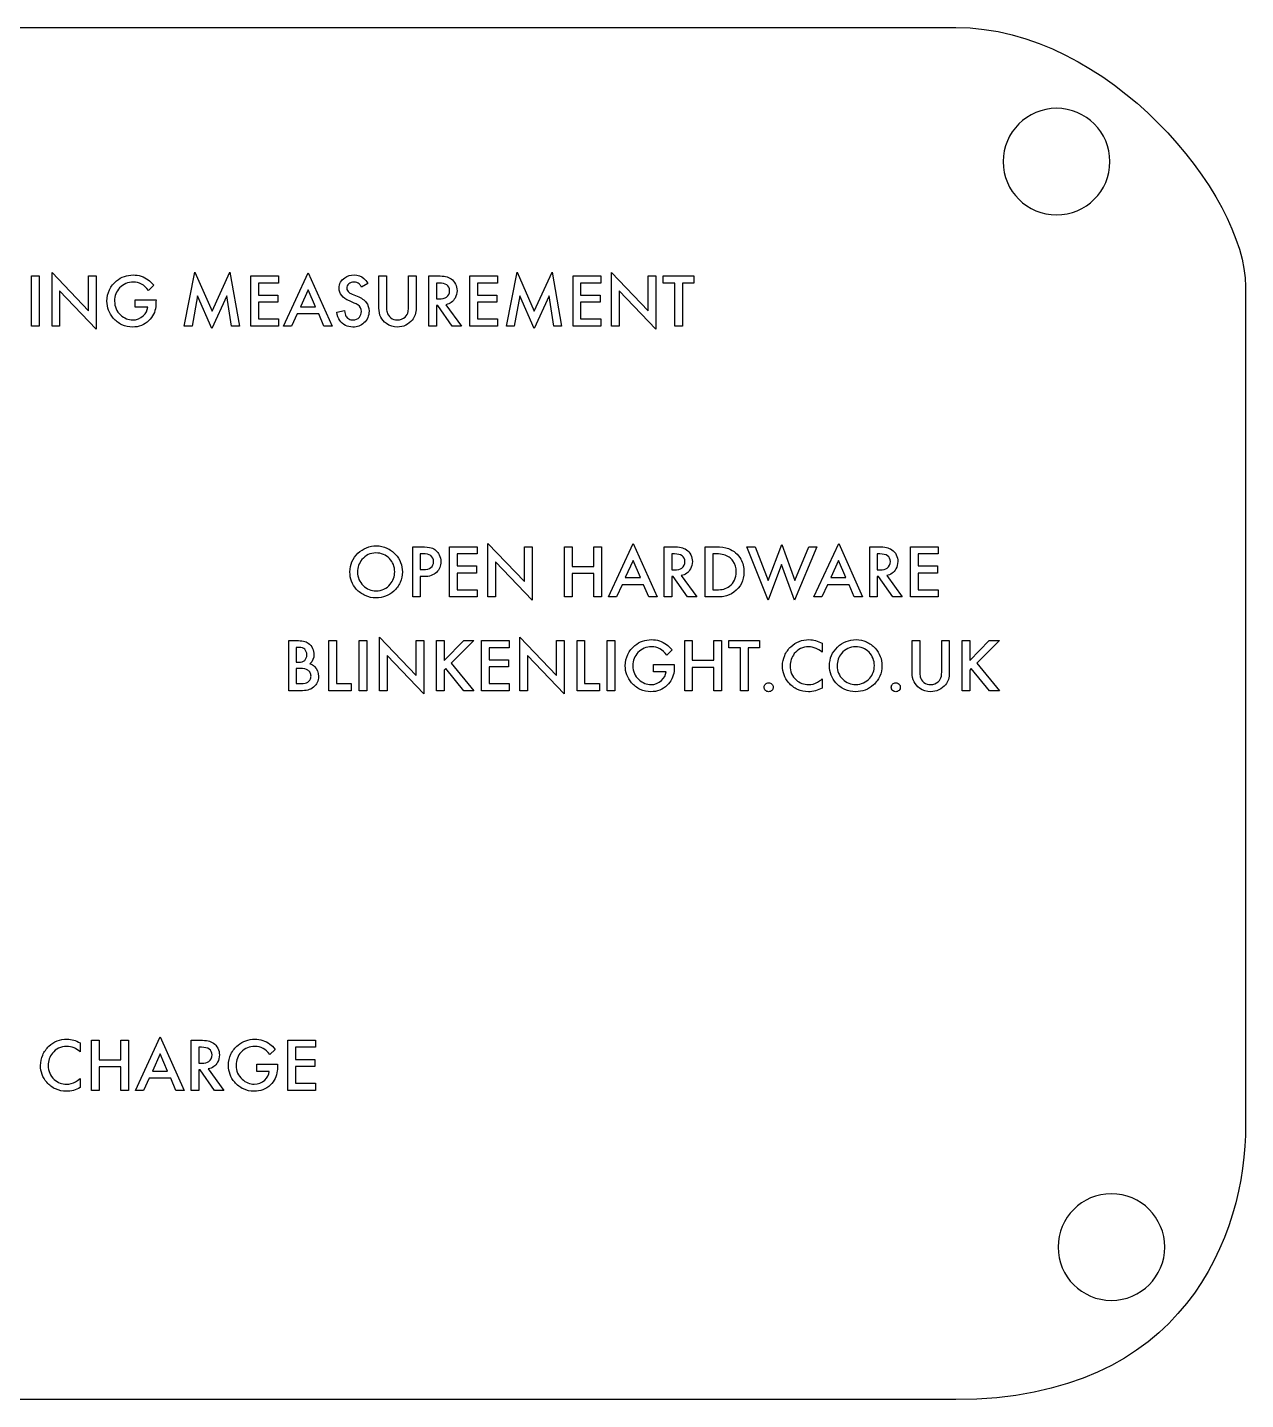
# Model space of a CAD drawing. Extents: x 0 to 303, y 1 to 171.
# Drawn here: x 151.8 to 302.9, y 0.5 to 170.6 of the extents above; entities that cross this region are included whole.
import ezdxf

# ---------------------------------------------------------------- set-up
doc = ezdxf.new("R2010")
doc.units = 0
doc.layers.add('MODELSKETCH_VISIBLE', color=7, linetype='CONTINUOUS')
doc.layers.add('SECTION_JOG_LINES', color=7, linetype='CONTINUOUS')

msp = doc.modelspace()

# ---------------------------------------------------------------- linework, layer by layer
at = {"layer": 'MODELSKETCH_VISIBLE', "color": 7}
for points in [[(36.405, 170.57906), (266.957, 170.57906)], [(302.862, 138.45306), (302.862, 34.52006)], [(266.957, 0.50006), (36.405, 0.50006)]]:
    msp.add_lwpolyline(points, dxfattribs=at)
for points in [[(286.0432, 153.94919)], [(292.84635, 19.39806)]]:
    msp.add_lwpolyline(points, close=True, dxfattribs=at)
for points in [[(266.95659, 170.57911), (285.85423, 170.57911), (302.8621, 149.79171), (302.8621, 138.45313)], [(279.42903, 160.556559), (275.77878, 160.556559), (272.818615, 157.599438), (272.81486, 153.94919)], [(286.0432, 153.94919), (286.039445, 157.599438), (283.07928, 160.556559), (279.42903, 160.556559)], [(272.81486, 153.94919), (272.818615, 150.298942), (275.77878, 147.341821), (279.42903, 147.341821)], [(279.42903, 147.341821), (283.07928, 147.341821), (286.039445, 150.298942), (286.0432, 153.94919)], [(302.8621, 34.51616), (302.8621, 20.90986), (295.30305, 0.50036), (266.95659, 0.50036)], [(286.23218, 26.005933), (282.581733, 26.005933), (279.621487, 23.048505), (279.61801, 19.39806)], [(292.84635, 19.39806), (292.842873, 23.048505), (289.882627, 26.005933), (286.23218, 26.005933)], [(279.61801, 19.39806), (279.621487, 15.747615), (282.581733, 12.790187), (286.23218, 12.790187)], [(286.23218, 12.790187), (289.882627, 12.790187), (292.842873, 15.747615), (292.84635, 19.39806)]]:
    msp.add_open_spline(points, degree=3, dxfattribs=at)
at = {"layer": 'SECTION_JOG_LINES', "color": 7}
for points in [[(153.305422, 139.77811), (153.305422, 133.55741), (152.36662, 133.55741), (152.36662, 139.77811)], [(154.900213, 133.55741), (154.900213, 140.20194), (159.434716, 135.4578), (159.434716, 139.77811), (160.373518, 139.77811), (160.373518, 133.1746), (155.839014, 137.91418), (155.839014, 133.55741)], [(171.28745, 133.55741), (172.595392, 140.24752), (174.732762, 135.41223), (176.943047, 140.24752), (178.118828, 133.55741), (177.15724, 133.55741), (176.560235, 137.31262), (174.71909, 133.26575), (172.923517, 137.31718), (172.258153, 133.55741)], [(182.976638, 138.894), (180.479243, 138.894), (180.479243, 137.40377), (182.899164, 137.40377), (182.899164, 136.51965), (180.479243, 136.51965), (180.479243, 134.44153), (182.976638, 134.44153), (182.976638, 133.55741), (179.540441, 133.55741), (179.540441, 139.77811), (182.976638, 139.77811)], [(187.957493, 135.07043), (185.296035, 135.07043), (184.603327, 133.55741), (183.591609, 133.55741), (186.672337, 140.1746), (189.639133, 133.55741), (188.613743, 133.55741)], [(210.127669, 138.894), (207.630274, 138.894), (207.630274, 137.40377), (210.050195, 137.40377), (210.050195, 136.51965), (207.630274, 136.51965), (207.630274, 134.44153), (210.127669, 134.44153), (210.127669, 133.55741), (206.691472, 133.55741), (206.691472, 139.77811), (210.127669, 139.77811)], [(211.239385, 133.55741), (212.547327, 140.24752), (214.684696, 135.41223), (216.894982, 140.24752), (218.070763, 133.55741), (217.109175, 133.55741), (216.51217, 137.31262), (214.671024, 133.26575), (212.875452, 137.31718), (212.210088, 133.55741)], [(222.928572, 138.894), (220.431177, 138.894), (220.431177, 137.40377), (222.851098, 137.40377), (222.851098, 136.51965), (220.431177, 136.51965), (220.431177, 134.44153), (222.928572, 134.44153), (222.928572, 133.55741), (219.492376, 133.55741), (219.492376, 139.77811), (222.928572, 139.77811)], [(224.259038, 133.55741), (224.259038, 140.20194), (228.793542, 135.4578), (228.793542, 139.77811), (229.732344, 139.77811), (229.732344, 133.1746), (225.19784, 137.91418), (225.19784, 133.55741)], [(233.040679, 138.894), (233.040679, 133.55741), (232.101878, 133.55741), (232.101878, 138.894), (230.670888, 138.894), (230.670888, 139.77811), (234.467111, 139.77811), (234.467111, 138.894)], [(187.579238, 135.95455), (186.654108, 138.06913), (185.687962, 135.95455)], [(194.036658, 138.85298)], [(203.729497, 136.20979)], [(195.145943, 106.32016)], [(207.605054, 105.31756), (205.107659, 105.31756), (205.107659, 103.82726), (207.52758, 103.82726), (207.52758, 102.94316), (205.107659, 102.94316), (205.107659, 100.86506), (207.605054, 100.86506), (207.605054, 99.98096), (204.168857, 99.98096), (204.168857, 106.20166), (207.605054, 106.20166)], [(208.935521, 99.98096), (208.935521, 106.62546), (213.470025, 101.88136), (213.470025, 106.20166), (214.408827, 106.20166), (214.408827, 99.59816), (209.874323, 104.33766), (209.874323, 99.98096)], [(219.375754, 103.76806), (222.059998, 103.76806), (222.059998, 106.20166), (222.998799, 106.20166), (222.998799, 99.98096), (222.059998, 99.98096), (222.059998, 102.88396), (219.375754, 102.88396), (219.375754, 99.98096), (218.436952, 99.98096), (218.436952, 106.20166), (219.375754, 106.20166)], [(228.239422, 101.49396), (225.577964, 101.49396), (224.885256, 99.98096), (223.873538, 99.98096), (226.954266, 106.59816), (229.921062, 99.98096), (228.895672, 99.98096)], [(242.047227, 106.20166), (243.669622, 102.04536), (245.364934, 106.50246), (246.982772, 102.04086), (248.705428, 106.20166), (249.721704, 106.20166), (246.941757, 99.57986), (245.342148, 103.99136), (243.67418, 99.57986), (241.030951, 106.20166)], [(253.70452, 101.49396), (251.04306, 101.49396), (250.350352, 99.98096), (249.338633, 99.98096), (252.41936, 106.59816), (255.38616, 99.98096), (254.36077, 99.98096)], [(264.7691, 105.31756), (262.2717, 105.31756), (262.2717, 103.82726), (264.69163, 103.82726), (264.69163, 102.94316), (262.2717, 102.94316), (262.2717, 100.86506), (264.7691, 100.86506), (264.7691, 99.98096), (261.3329, 99.98096), (261.3329, 106.20166), (264.7691, 106.20166)], [(195.045683, 105.43606)], [(227.861167, 102.37806), (226.936037, 104.49266), (225.969891, 102.37806)], [(253.32626, 102.37806), (252.40113, 104.49266), (251.434987, 102.37806)], [(232.905827, 102.63336)], [(258.37092, 102.63336)], [(190.153825, 94.57556), (190.153825, 89.23906), (191.985856, 89.23906), (191.985856, 88.35486), (189.215023, 88.35486), (189.215023, 94.57556)], [(193.913329, 94.57556), (193.913329, 88.35486), (192.974528, 88.35486), (192.974528, 94.57556)], [(195.508121, 88.35486), (195.508121, 94.99946), (200.042625, 90.25526), (200.042625, 94.57556), (200.981426, 94.57556), (200.981426, 87.97206), (196.446923, 92.71166), (196.446923, 88.35486)], [(203.515019, 92.09186), (205.93494, 94.57556), (207.188195, 94.57556), (204.380904, 91.75916), (207.206424, 88.35486), (205.948612, 88.35486), (203.710982, 91.12116), (203.515019, 90.92976), (203.515019, 88.35486), (202.576217, 88.35486), (202.576217, 94.57556), (203.515019, 94.57556)], [(211.581162, 93.69146), (209.083767, 93.69146), (209.083767, 92.20126), (211.503688, 92.20126), (211.503688, 91.31716), (209.083767, 91.31716), (209.083767, 89.23906), (211.581162, 89.23906), (211.581162, 88.35486), (208.144965, 88.35486), (208.144965, 94.57556), (211.581162, 94.57556)], [(212.91163, 88.35486), (212.91163, 94.99946), (217.446134, 90.25526), (217.446134, 94.57556), (218.384935, 94.57556), (218.384935, 87.97206), (213.850432, 92.71166), (213.850432, 88.35486)], [(220.91853, 94.57556), (220.91853, 89.23906), (222.75056, 89.23906), (222.75056, 88.35486), (219.979728, 88.35486), (219.979728, 94.57556)], [(224.678032, 94.57556), (224.678032, 88.35486), (223.73923, 88.35486), (223.73923, 94.57556)], [(234.266053, 92.14196), (236.950296, 92.14196), (236.950296, 94.57556), (237.889098, 94.57556), (237.889098, 88.35486), (236.950296, 88.35486), (236.950296, 91.25786), (234.266053, 91.25786), (234.266053, 88.35486), (233.327251, 88.35486), (233.327251, 94.57556), (234.266053, 94.57556)], [(241.192872, 93.69146), (241.192872, 88.35486), (240.254071, 88.35486), (240.254071, 93.69146), (238.823082, 93.69146), (238.823082, 94.57556), (242.619304, 94.57556), (242.619304, 93.69146)], [(250.361618, 94.23836)], [(254.50393, 93.80996)], [(254.60419, 94.69406)], [(268.66721, 92.09186), (271.08713, 94.57556), (272.34039, 94.57556), (269.5331, 91.75916), (272.35861, 88.35486), (271.1008, 88.35486), (268.86317, 91.12116), (268.66721, 90.92976), (268.66721, 88.35486), (267.72841, 88.35486), (267.72841, 94.57556), (268.66721, 94.57556)], [(243.740134, 89.35746)], [(259.50758, 89.35746)], [(158.38174, 44.70926)], [(160.742155, 42.61296), (163.426399, 42.61296), (163.426399, 45.04656), (164.365201, 45.04656), (164.365201, 38.82586), (163.426399, 38.82586), (163.426399, 41.72886), (160.742155, 41.72886), (160.742155, 38.82586), (159.803354, 38.82586), (159.803354, 45.04656), (160.742155, 45.04656)], [(169.605824, 40.33886), (166.944367, 40.33886), (166.251658, 38.82586), (165.23994, 38.82586), (168.320668, 45.44306), (171.287464, 38.82586), (170.262074, 38.82586)], [(187.574439, 44.16246), (185.077044, 44.16246), (185.077044, 42.67216), (187.496965, 42.67216), (187.496965, 41.78806), (185.077044, 41.78806), (185.077044, 39.70996), (187.574439, 39.70996), (187.574439, 38.82586), (184.138243, 38.82586), (184.138243, 45.04656), (187.574439, 45.04656)], [(169.227569, 41.22296), (168.302439, 43.33756), (167.336294, 41.22296)], [(174.272229, 41.47816)]]:
    msp.add_lwpolyline(points, close=True, dxfattribs=at)
for points in [[(195.426379, 135.77681), (195.426379, 139.77811), (196.365176, 139.77811)], [(196.365176, 139.77811), (196.365176, 136.03202)], [(199.09044, 136.03202), (199.09044, 139.77811), (200.029242, 139.77811), (200.029242, 135.77681)], [(203.729497, 136.20976), (205.65723, 133.55741), (204.508793, 133.55741), (202.73145, 136.10494), (202.56283, 136.10494), (202.56283, 133.55741), (201.624029, 133.55741), (201.624029, 139.77811), (202.722335, 139.77811)], [(167.514531, 138.63423), (166.844609, 137.99166)], [(194.036658, 138.85298), (193.275591, 138.40181)], [(202.895512, 138.894), (202.56283, 138.894), (202.56283, 136.92525)], [(165.217655, 136.79765), (167.787967, 136.79765)], [(166.771692, 135.91353), (165.217656, 135.91353), (165.217655, 136.79765)], [(192.364133, 136.41939), (191.76257, 136.6746)], [(192.118039, 137.50858), (192.73783, 137.25793)], [(202.56283, 136.92525), (202.863611, 136.92525)], [(190.208534, 135.27551), (191.156451, 135.48515)], [(200.550628, 102.50566), (200.550628, 99.98096), (199.611827, 99.98096), (199.611827, 106.20166), (200.673675, 106.20166)], [(232.905827, 102.63326), (234.833561, 99.98096), (233.685124, 99.98096), (231.907781, 102.52846), (231.739161, 102.52846), (231.739161, 99.98096), (230.800359, 99.98096), (230.800359, 106.20166), (231.898666, 106.20166)], [(235.867803, 99.98096), (235.867803, 106.20166), (237.175745, 106.20166)], [(258.37092, 102.63326), (260.29865, 99.98096), (259.15022, 99.98096), (257.37287, 102.52846), (257.20425, 102.52846), (257.20425, 99.98096), (256.26545, 99.98096), (256.26545, 106.20166), (257.36376, 106.20166)], [(200.860524, 105.33576), (200.550628, 105.33576), (200.550628, 103.37616)], [(232.071843, 105.31756), (231.739161, 105.31756), (231.739161, 103.34876)], [(237.230433, 105.31756), (236.806605, 105.31756), (236.806605, 100.86506)], [(257.53693, 105.31756), (257.20425, 105.31756), (257.20425, 103.34876)], [(200.550628, 103.37616), (200.90154, 103.37616)], [(200.988128, 102.50566), (200.550628, 102.50566)], [(231.739161, 103.34876), (232.039942, 103.34876)], [(257.20425, 103.34876), (257.50503, 103.34876)], [(236.806605, 100.86506), (237.230433, 100.86506)], [(237.157516, 99.98126), (235.867803, 99.98096)], [(184.238723, 88.35486), (184.238723, 94.57556), (185.172968, 94.57556)], [(185.50565, 93.71426), (185.177525, 93.71426), (185.177525, 91.90506)], [(250.361618, 94.23836), (250.361618, 93.12636)], [(261.53069, 90.57426), (261.53069, 94.57556), (262.46956, 94.57556)], [(262.46956, 94.57556), (262.46956, 90.82946)], [(265.19475, 90.82946), (265.19475, 94.57556), (266.13356, 94.57556), (266.13356, 90.57426)], [(185.177525, 91.90506), (185.469191, 91.90506)], [(231.768916, 93.43176), (231.098994, 92.78916)], [(185.651483, 91.11666), (185.177525, 91.11666), (185.177525, 89.23906)], [(229.47204, 91.59516), (232.042352, 91.59516)], [(231.026077, 90.71106), (229.47204, 90.71106), (229.47204, 91.59516)], [(185.177525, 89.23906), (185.760858, 89.23906)], [(250.361618, 89.82686), (250.361618, 88.69666)], [(185.660598, 88.35436), (184.238723, 88.35486)], [(158.38174, 44.70926), (158.38174, 43.59736)], [(174.272229, 41.47816), (176.199963, 38.82586), (175.051526, 38.82586), (173.274183, 41.37336), (173.105563, 41.37336), (173.105563, 38.82586), (172.166761, 38.82586), (172.166761, 45.04656), (173.265068, 45.04656)], [(173.438245, 44.16246), (173.105563, 44.16246), (173.105563, 42.19366)], [(182.579909, 43.90266), (181.909988, 43.26006)], [(173.105563, 42.19366), (173.406344, 42.19366)], [(180.283034, 42.06606), (182.853346, 42.06606)], [(181.837071, 41.18196), (180.283035, 41.18196), (180.283034, 42.06606)], [(158.38174, 40.29786), (158.38174, 39.16766)]]:
    msp.add_lwpolyline(points, dxfattribs=at)
for points in [[(162.897996, 139.17199), (163.49652, 139.655063), (164.184671, 139.8966), (164.962448, 139.8966)], [(164.962448, 139.8966), (165.658195, 139.8966), (166.279505, 139.69608), (166.82638, 139.29504)], [(190.486529, 138.25142), (190.486529, 138.807413), (190.723508, 139.241877), (191.197466, 139.55481)], [(191.197466, 139.55481), (191.54382, 139.78267), (191.929671, 139.8966), (192.355018, 139.8966)], [(192.355018, 139.8966), (192.825938, 139.8966), (193.22698, 139.753807), (193.558143, 139.46822)], [(193.558143, 139.46822), (193.722205, 139.325427), (193.88171, 139.120347), (194.036658, 138.85298)], [(202.722335, 139.77811), (203.123377, 139.77811), (203.448464, 139.750777), (203.697596, 139.69611)], [(203.697596, 139.69611), (203.946727, 139.641443), (204.168515, 139.54878), (204.36296, 139.41812)], [(161.708543, 136.65181), (161.708543, 137.150077), (161.811842, 137.61796), (162.018439, 138.05546)], [(162.018439, 138.05546), (162.225036, 138.49296), (162.518221, 138.865137), (162.897996, 139.17199)], [(163.280808, 138.29244), (162.861537, 137.85798), (162.651902, 137.312623), (162.651902, 136.65637)], [(164.97612, 139.01249), (164.307717, 139.01249), (163.742613, 138.772473), (163.280808, 138.29244)], [(166.844609, 137.99166), (166.328116, 138.672213), (165.705287, 139.01249), (164.97612, 139.01249)], [(166.82638, 139.29504), (167.029939, 139.146167), (167.259322, 138.925897), (167.514531, 138.63423)], [(191.76257, 136.6746), (190.911876, 137.033107), (190.486529, 137.558713), (190.486529, 138.25142)], [(191.685096, 138.78007), (191.521034, 138.631197), (191.439003, 138.450423), (191.439003, 138.23775)], [(191.439003, 138.23775), (191.439003, 138.03115), (191.537744, 137.859493), (191.735227, 137.72278)], [(192.350461, 139.01249), (192.077024, 139.01249), (191.855235, 138.935017), (191.685096, 138.78007)], [(192.979367, 138.79374), (192.821381, 138.939573), (192.611746, 139.01249), (192.350461, 139.01249)], [(193.275591, 138.40181), (193.163178, 138.587143), (193.064436, 138.717787), (192.979367, 138.79374)], [(203.8252, 138.67981), (203.618603, 138.822603), (203.308707, 138.894), (202.895512, 138.894)], [(203.797856, 137.14856), (204.059141, 137.330853), (204.189783, 137.595177), (204.189783, 137.94153)], [(204.189783, 137.94153), (204.189783, 138.263577), (204.068255, 138.50967), (203.8252, 138.67981)], [(204.36296, 139.41812), (204.593863, 139.263173), (204.777673, 139.04898), (204.914392, 138.77554)], [(205.105798, 137.95067), (205.105798, 137.625583), (205.026805, 137.321763), (204.868819, 137.03921)], [(204.914392, 138.77554), (205.041996, 138.517293), (205.105798, 138.242337), (205.105798, 137.95067)], [(162.478725, 134.56002), (161.96527, 135.16158), (161.708543, 135.858843), (161.708543, 136.65181)], [(162.651902, 136.65637), (162.651902, 135.960623), (162.899515, 135.390963), (163.39474, 134.94739)], [(167.787967, 136.79765), (167.787967, 136.448257), (167.777334, 136.1733), (167.756067, 135.97278)], [(191.735227, 137.72278), (191.859792, 137.634673), (191.987396, 137.563273), (192.118039, 137.50858)], [(192.819862, 136.17786), (192.680105, 136.269), (192.528195, 136.34951), (192.364133, 136.41939)], [(192.73783, 137.25793), (193.257361, 137.045257), (193.628021, 136.793087), (193.849809, 136.50142)], [(193.252804, 135.3621), (193.252804, 135.711493), (193.10849, 135.983413), (192.819862, 136.17786)], [(193.849809, 136.50142), (194.080712, 136.1976), (194.196163, 135.840613), (194.196163, 135.43046)], [(202.863611, 136.92525), (203.276806, 136.92525), (203.588221, 136.999687), (203.797856, 137.14856)], [(204.868819, 137.03921), (204.622726, 136.595637), (204.242952, 136.319163), (203.729497, 136.20979)], [(163.558803, 133.73059), (163.14257, 133.92807), (162.782544, 134.204547), (162.478725, 134.56002)], [(163.39474, 134.94739), (163.859584, 134.531157), (164.362405, 134.32304), (164.903203, 134.32304)], [(164.903203, 134.32304), (165.398429, 134.32304), (165.831372, 134.493177), (166.202031, 134.83345)], [(166.202031, 134.83345), (166.53927, 135.14031), (166.729157, 135.500337), (166.771692, 135.91353)], [(167.756067, 135.97278), (167.680112, 135.283107), (167.39756, 134.70585), (166.908411, 134.24101)], [(190.56856, 134.26835), (190.389307, 134.526597), (190.269298, 134.862317), (190.208534, 135.27551)], [(191.156451, 135.48515), (191.195944, 135.169177), (191.255189, 134.94131), (191.334185, 134.80155)], [(191.334185, 134.80155), (191.416216, 134.655717), (191.537744, 134.538747), (191.698768, 134.45064)], [(191.698768, 134.45064), (191.862831, 134.365573), (192.040565, 134.32304), (192.231971, 134.32304)], [(192.231971, 134.32304), (192.547943, 134.32304), (192.803151, 134.435453), (192.997596, 134.66028)], [(192.997596, 134.66028), (193.167735, 134.85472), (193.252804, 135.08866), (193.252804, 135.3621)], [(194.196163, 135.43046), (194.196163, 134.8289), (193.985009, 134.333673), (193.5627, 133.94478)], [(196.351509, 133.88098), (195.734756, 134.32152), (195.426379, 134.953463), (195.426379, 135.77681)], [(196.365176, 136.03202), (196.365176, 135.691747), (196.387963, 135.439577), (196.433536, 135.27551)], [(196.433536, 135.27551), (196.506453, 134.995997), (196.655324, 134.77117), (196.88015, 134.60103)], [(196.88015, 134.60103), (197.126244, 134.415703), (197.408796, 134.32304), (197.727806, 134.32304)], [(197.727806, 134.32304), (198.095427, 134.32304), (198.408361, 134.44153), (198.666608, 134.67851)], [(198.666608, 134.67851), (198.870167, 134.863837), (198.997771, 135.100813), (199.04942, 135.38944)], [(199.04942, 135.38944), (199.076767, 135.535273), (199.09044, 135.749467), (199.09044, 136.03202)], [(200.029242, 135.77681), (200.029242, 135.196517), (199.871256, 134.70737), (199.555284, 134.30937)], [(164.871302, 133.43892), (164.415573, 133.43892), (163.978074, 133.536143), (163.558803, 133.73059)], [(166.908411, 134.24101), (166.346345, 133.706283), (165.667309, 133.43892), (164.871302, 133.43892)], [(192.195513, 133.43892), (191.49369, 133.43892), (190.951373, 133.715397), (190.56856, 134.26835)], [(193.5627, 133.94478), (193.198117, 133.60754), (192.742388, 133.43892), (192.195513, 133.43892)], [(197.72781, 133.43892), (197.22347, 133.43892), (196.764703, 133.586273), (196.351509, 133.88098)], [(198.744086, 133.67135), (198.422037, 133.516397), (198.083279, 133.43892), (197.72781, 133.43892)], [(199.555284, 134.30937), (199.339572, 134.03593), (199.069173, 133.823257), (198.744086, 133.67135)], [(192.821725, 105.39956), (193.459746, 106.013293), (194.234485, 106.32016), (195.145943, 106.32016)], [(195.145943, 106.32016), (195.577366, 106.32016), (195.996637, 106.227493), (196.403755, 106.04216)], [(196.403755, 106.04216), (196.810873, 105.859827), (197.167861, 105.60006), (197.474718, 105.26286)], [(200.673675, 106.20166), (201.247894, 106.20166), (201.65805, 106.160627), (201.904144, 106.07856)], [(201.904144, 106.07856), (202.353797, 105.929693), (202.68496, 105.642593), (202.897633, 105.21726)], [(231.898666, 106.20166), (232.299707, 106.20166), (232.624794, 106.174327), (232.873926, 106.11966)], [(232.873926, 106.11966), (233.123058, 106.064993), (233.344846, 105.97236), (233.53929, 105.84176)], [(233.53929, 105.84176), (233.770193, 105.68676), (233.954004, 105.47256), (234.090723, 105.19916)], [(237.175745, 106.20166), (237.84111, 106.20166), (238.365198, 106.13026), (238.74801, 105.98746)], [(238.74801, 105.98746), (239.428565, 105.73526), (239.943539, 105.294727), (240.292932, 104.66586)], [(257.36376, 106.20166), (257.7648, 106.20166), (258.089887, 106.174327), (258.33902, 106.11966)], [(258.33902, 106.11966), (258.588153, 106.064993), (258.80994, 105.97236), (259.00438, 105.84176)], [(259.00438, 105.84176), (259.235287, 105.68676), (259.419097, 105.47256), (259.55581, 105.19916)], [(191.828236, 103.08896), (191.828236, 103.99436), (192.159399, 104.76456), (192.821725, 105.39956)], [(193.31847, 104.61566), (192.956925, 104.175127), (192.776152, 103.65866), (192.776152, 103.06626)], [(195.045683, 105.43606), (194.34386, 105.43606), (193.768123, 105.162593), (193.31847, 104.61566)], [(196.722765, 104.76156), (196.288304, 105.211227), (195.729276, 105.43606), (195.045683, 105.43606)], [(197.383572, 103.10726), (197.383572, 103.748327), (197.163303, 104.29976), (196.722765, 104.76156)], [(197.474718, 105.26286), (198.045899, 104.639993), (198.331489, 103.91386), (198.331489, 103.08446)], [(201.844899, 105.11246), (201.638302, 105.261327), (201.310177, 105.33576), (200.860524, 105.33576)], [(202.19581, 104.36956), (202.19581, 104.697693), (202.07884, 104.945327), (201.844899, 105.11246)], [(201.8768, 103.62676), (202.089473, 103.806027), (202.19581, 104.053627), (202.19581, 104.36956)], [(203.102711, 104.35596), (203.102711, 103.821227), (202.921938, 103.380693), (202.560393, 103.03436)], [(202.897633, 105.21726), (203.034352, 104.94686), (203.102711, 104.65976), (203.102711, 104.35596)], [(233.00153, 105.10336), (232.794933, 105.24616), (232.485037, 105.31756), (232.071843, 105.31756)], [(232.974186, 103.57206), (233.235471, 103.754393), (233.366113, 104.018727), (233.366113, 104.36506)], [(233.366113, 104.36506), (233.366113, 104.687127), (233.244585, 104.933227), (233.00153, 105.10336)], [(234.282129, 104.37426), (234.282129, 104.049193), (234.203136, 103.74536), (234.04515, 103.46276)], [(234.090723, 105.19916), (234.218327, 104.940893), (234.282129, 104.665927), (234.282129, 104.37426)], [(238.192021, 105.21266), (237.936813, 105.282593), (237.616284, 105.31756), (237.230433, 105.31756)], [(239.313114, 104.44256), (239.036639, 104.831427), (238.662941, 105.088127), (238.192021, 105.21266)], [(239.727828, 103.08896), (239.727828, 103.599427), (239.58959, 104.050627), (239.313114, 104.44256)], [(240.292932, 104.66586), (240.54814, 104.20406), (240.675744, 103.67996), (240.675744, 103.09356)], [(258.46662, 105.10336), (258.260027, 105.24616), (257.95013, 105.31756), (257.53693, 105.31756)], [(258.43928, 103.57206), (258.700567, 103.754393), (258.83121, 104.018727), (258.83121, 104.36506)], [(258.83121, 104.36506), (258.83121, 104.687127), (258.70968, 104.933227), (258.46662, 105.10336)], [(259.74722, 104.37426), (259.74722, 104.049193), (259.668227, 103.74536), (259.51024, 103.46276)], [(259.55581, 105.19916), (259.683417, 104.940893), (259.74722, 104.665927), (259.74722, 104.37426)], [(192.61209, 100.96536), (192.089521, 101.545627), (191.828236, 102.253493), (191.828236, 103.08896)], [(192.776152, 103.06626), (192.776152, 102.403927), (193.007055, 101.85096), (193.46886, 101.40736)], [(196.83214, 101.55776), (197.199761, 101.983093), (197.383572, 102.499593), (197.383572, 103.10726)], [(198.331489, 103.08446), (198.331489, 102.631793), (198.238824, 102.197327), (198.053494, 101.78106)], [(200.90154, 103.37616), (201.351193, 103.37616), (201.676279, 103.459693), (201.8768, 103.62676)], [(202.560393, 103.03436), (202.192772, 102.681893), (201.668683, 102.50566), (200.988128, 102.50566)], [(232.039942, 103.34876), (232.453136, 103.34876), (232.764551, 103.423193), (232.974186, 103.57206)], [(234.04515, 103.46276), (233.799056, 103.019227), (233.419282, 102.74276), (232.905827, 102.63336)], [(238.880172, 101.31166), (239.150571, 101.512193), (239.358687, 101.767393), (239.50452, 102.07726)], [(240.675744, 103.09356), (240.675744, 102.015027), (240.261031, 101.176493), (239.431604, 100.57796)], [(239.50452, 102.07726), (239.653392, 102.387193), (239.727828, 102.724427), (239.727828, 103.08896)], [(257.50503, 103.34876), (257.91823, 103.34876), (258.229647, 103.423193), (258.43928, 103.57206)], [(259.51024, 103.46276), (259.264147, 103.019227), (258.884373, 102.74276), (258.37092, 102.63336)], [(193.728626, 100.15416), (193.294164, 100.34856), (192.921985, 100.61896), (192.61209, 100.96536)], [(193.46886, 101.40736), (193.927627, 100.966827), (194.465388, 100.74656), (195.082141, 100.74656)], [(197.265083, 100.70556), (196.642253, 100.143493), (195.911567, 99.86246), (195.073026, 99.86246)], [(195.082141, 100.74656), (195.413304, 100.74656), (195.732314, 100.81796), (196.039172, 100.96076)], [(196.039172, 100.96076), (196.349067, 101.10356), (196.61339, 101.30256), (196.83214, 101.55776)], [(198.053494, 101.78106), (197.868164, 101.36786), (197.60536, 101.00936), (197.265083, 100.70556)], [(237.230433, 100.86506), (237.607169, 100.86506), (237.921622, 100.898493), (238.173792, 100.96536)], [(238.173792, 100.96536), (238.429, 101.035227), (238.66446, 101.15066), (238.880172, 101.31166)], [(239.431604, 100.57796), (239.033601, 100.29236), (238.621925, 100.116127), (238.196578, 100.04926)], [(195.073026, 99.86246), (194.611221, 99.86246), (194.163087, 99.959693), (193.728626, 100.15416)], [(238.196578, 100.04926), (237.917064, 100.003927), (237.57071, 99.98126), (237.157516, 99.98126)], [(185.172968, 94.57556), (185.543627, 94.57556), (185.842889, 94.551227), (186.070754, 94.50256)], [(186.225702, 93.49556), (186.07683, 93.64136), (185.836813, 93.71426), (185.50565, 93.71426)], [(186.070754, 94.50256), (186.301657, 94.453893), (186.500658, 94.37186), (186.667759, 94.25646)], [(186.667759, 94.25646), (186.892585, 94.104593), (187.070319, 93.88586), (187.200962, 93.60026)], [(187.200962, 93.60026), (187.316413, 93.354127), (187.374139, 93.100427), (187.374139, 92.83916)], [(226.272824, 92.85296), (226.479421, 93.290427), (226.772606, 93.662593), (227.152381, 93.96946)], [(227.152381, 93.96946), (227.750905, 94.452527), (228.439056, 94.69406), (229.216833, 94.69406)], [(229.230505, 93.80996), (228.562102, 93.80996), (227.996998, 93.56996), (227.535193, 93.08996)], [(229.216833, 94.69406), (229.91258, 94.69406), (230.53389, 94.49356), (231.080765, 94.09256)], [(231.098994, 92.78916), (230.582501, 93.469693), (229.959672, 93.80996), (229.230505, 93.80996)], [(231.080765, 94.09256), (231.284324, 93.943693), (231.513707, 93.723427), (231.768916, 93.43176)], [(245.726854, 92.72986), (245.909146, 93.146127), (246.164354, 93.509193), (246.492479, 93.81906)], [(246.492479, 93.81906), (247.109232, 94.402393), (247.858147, 94.69406), (248.739223, 94.69406)], [(247.700161, 93.58666), (247.393304, 93.437793), (247.133538, 93.22816), (246.920864, 92.95776)], [(248.679978, 93.80996), (248.333624, 93.80996), (248.007018, 93.735527), (247.700161, 93.58666)], [(249.61878, 93.61406), (249.308884, 93.74466), (248.99595, 93.80996), (248.679978, 93.80996)], [(248.739223, 94.69406), (249.29825, 94.69406), (249.839049, 94.54216), (250.361618, 94.23836)], [(250.361618, 93.12636), (250.085143, 93.360293), (249.83753, 93.52286), (249.61878, 93.61406)], [(251.286486, 91.46296), (251.286486, 92.36836), (251.617651, 93.13856), (252.27998, 93.77356)], [(252.27998, 93.77356), (252.918, 94.387227), (253.692737, 94.69406), (254.60419, 94.69406)], [(254.50393, 93.80996), (253.80211, 93.80996), (253.226373, 93.536527), (252.77672, 92.98966)], [(256.18102, 93.13546), (255.746553, 93.585127), (255.187523, 93.80996), (254.50393, 93.80996)], [(254.60419, 94.69406), (255.035617, 94.69406), (255.45489, 94.601393), (255.86201, 94.41606)], [(255.86201, 94.41606), (256.269123, 94.233793), (256.62611, 93.974027), (256.93297, 93.63676)], [(256.93297, 93.63676), (257.50415, 93.01396), (257.78974, 92.28786), (257.78974, 91.45846)], [(185.469191, 91.90506), (185.821622, 91.90506), (186.072273, 91.97796), (186.221144, 92.12376)], [(186.221144, 92.12376), (186.397359, 92.29996), (186.485467, 92.532393), (186.485467, 92.82106)], [(186.485467, 92.82106), (186.485467, 93.103593), (186.398879, 93.328427), (186.225702, 93.49556)], [(187.374139, 92.83916), (187.374139, 92.389493), (187.204, 92.011227), (186.863722, 91.70436)], [(225.962928, 91.44926), (225.962928, 91.947527), (226.066227, 92.415427), (226.272824, 92.85296)], [(227.535193, 93.08996), (227.115922, 92.655493), (226.906287, 92.110127), (226.906287, 91.45386)], [(245.453417, 91.43566), (245.453417, 91.88226), (245.544563, 92.31366), (245.726854, 92.72986)], [(246.920864, 92.95776), (246.57451, 92.520293), (246.401333, 92.01596), (246.401333, 91.44476)], [(252.77672, 92.98966), (252.415173, 92.549127), (252.2344, 92.032627), (252.2344, 91.44016)], [(256.84182, 91.48116), (256.84182, 92.122227), (256.621553, 92.67366), (256.18102, 93.13546)], [(186.626743, 90.91156), (186.426222, 91.048293), (186.101136, 91.11666), (185.651483, 91.11666)], [(186.904738, 90.58796), (186.834859, 90.724693), (186.742194, 90.83256), (186.626743, 90.91156)], [(186.863722, 91.70436), (187.088549, 91.625427), (187.278436, 91.513027), (187.433383, 91.36716)], [(187.009555, 90.17326), (187.009555, 90.312993), (186.974616, 90.451227), (186.904738, 90.58796)], [(186.904738, 89.74946), (186.974616, 89.886127), (187.009555, 90.027393), (187.009555, 90.17326)], [(187.433383, 91.36716), (187.767584, 91.045093), (187.934685, 90.634927), (187.934685, 90.13666)], [(226.73311, 89.35746), (226.219655, 89.95906), (225.962928, 90.656327), (225.962928, 91.44926)], [(226.906287, 91.45386), (226.906287, 90.758127), (227.1539, 90.18846), (227.649125, 89.74486)], [(230.456416, 89.63096), (230.793655, 89.937827), (230.983542, 90.29786), (231.026077, 90.71106)], [(232.010452, 90.77026), (231.934497, 90.080593), (231.651945, 89.503327), (231.162796, 89.03846)], [(232.042352, 91.59516), (232.042352, 91.24576), (232.031719, 90.970793), (232.010452, 90.77026)], [(246.228156, 89.35296), (245.711663, 89.95756), (245.453417, 90.651793), (245.453417, 91.43566)], [(246.401333, 91.44476), (246.401333, 90.73076), (246.653503, 90.15046), (247.157843, 89.70386)], [(252.07034, 89.33926), (251.547771, 89.919593), (251.286486, 90.627493), (251.286486, 91.46296)], [(252.2344, 91.44016), (252.2344, 90.777827), (252.465303, 90.224893), (252.92711, 89.78136)], [(256.29039, 89.93176), (256.65801, 90.357093), (256.84182, 90.87356), (256.84182, 91.48116)], [(257.51174, 90.15506), (257.326413, 89.74186), (257.06361, 89.383327), (256.72333, 89.07946)], [(257.78974, 91.45846), (257.78974, 91.005727), (257.697073, 90.57126), (257.51174, 90.15506)], [(262.45582, 88.67846), (261.839067, 89.118993), (261.53069, 89.750927), (261.53069, 90.57426)], [(262.46956, 90.82946), (262.46956, 90.489193), (262.492327, 90.237027), (262.53786, 90.07296)], [(264.77094, 89.47596), (264.9745, 89.661293), (265.102103, 89.898293), (265.15375, 90.18696)], [(265.15375, 90.18696), (265.181083, 90.33276), (265.19475, 90.546927), (265.19475, 90.82946)], [(266.13356, 90.57426), (266.13356, 89.993993), (265.975573, 89.50486), (265.6596, 89.10686)], [(186.608514, 88.44136), (186.356344, 88.38336), (186.040372, 88.35436), (185.660598, 88.35436)], [(185.760858, 89.23906), (186.143671, 89.23906), (186.43078, 89.30436), (186.622186, 89.43496)], [(187.310337, 88.80146), (187.08551, 88.616127), (186.851569, 88.496093), (186.608514, 88.44136)], [(186.622186, 89.43496), (186.740675, 89.510893), (186.834859, 89.615727), (186.904738, 89.74946)], [(187.934685, 90.13666), (187.934685, 89.59286), (187.726569, 89.147793), (187.310337, 88.80146)], [(227.813188, 88.52806), (227.396955, 88.725527), (227.036929, 89.001993), (226.73311, 89.35746)], [(227.649125, 89.74486), (228.113969, 89.32866), (228.61679, 89.12056), (229.157588, 89.12056)], [(229.125687, 88.23636), (228.669958, 88.23636), (228.232459, 88.333593), (227.813188, 88.52806)], [(231.162796, 89.03846), (230.60073, 88.503727), (229.921694, 88.23636), (229.125687, 88.23636)], [(229.157588, 89.12056), (229.652814, 89.12056), (230.085757, 89.290693), (230.456416, 89.63096)], [(243.17503, 88.79696), (243.17503, 88.951893), (243.229718, 89.08406), (243.339093, 89.19346)], [(243.339093, 88.40046), (243.229718, 88.51286), (243.17503, 88.645027), (243.17503, 88.79696)], [(243.339093, 89.19346), (243.448468, 89.302793), (243.582148, 89.35746), (243.740134, 89.35746)], [(243.740134, 89.35746), (243.892044, 89.35746), (244.022686, 89.302793), (244.132061, 89.19346)], [(244.132061, 89.19346), (244.241436, 89.08406), (244.296124, 88.951893), (244.296124, 88.79696)], [(244.296124, 88.79696), (244.296124, 88.642027), (244.241436, 88.50986), (244.132061, 88.40046)], [(247.317349, 88.52806), (246.89504, 88.722527), (246.531975, 88.997493), (246.228156, 89.35296)], [(247.157843, 89.70386), (247.595343, 89.314993), (248.102721, 89.12056), (248.679978, 89.12056)], [(248.666306, 88.23636), (248.192348, 88.23636), (247.742696, 88.333593), (247.317349, 88.52806)], [(250.361618, 88.69666), (249.823858, 88.389793), (249.258754, 88.23636), (248.666306, 88.23636)], [(248.679978, 89.12056), (249.071905, 89.12056), (249.447122, 89.219293), (249.805629, 89.41676)], [(249.805629, 89.41676), (249.948424, 89.49576), (250.133754, 89.63246), (250.361618, 89.82686)], [(253.18688, 88.52806), (252.752413, 88.722527), (252.380233, 88.992927), (252.07034, 89.33926)], [(252.92711, 89.78136), (253.385877, 89.340827), (253.923637, 89.12056), (254.54039, 89.12056)], [(254.53128, 88.23636), (254.069473, 88.23636), (253.62134, 88.333593), (253.18688, 88.52806)], [(256.72333, 89.07946), (256.100503, 88.517393), (255.36982, 88.23636), (254.53128, 88.23636)], [(254.54039, 89.12056), (254.871557, 89.12056), (255.190567, 89.19196), (255.49742, 89.33476)], [(255.49742, 89.33476), (255.80732, 89.477493), (256.071643, 89.676493), (256.29039, 89.93176)], [(258.94247, 88.79696), (258.94247, 88.951893), (258.997157, 89.08406), (259.10653, 89.19346)], [(259.10653, 88.40046), (258.997157, 88.51286), (258.94247, 88.645027), (258.94247, 88.79696)], [(259.10653, 89.19346), (259.21591, 89.302793), (259.349593, 89.35746), (259.50758, 89.35746)], [(259.50758, 89.35746), (259.659487, 89.35746), (259.790127, 89.302793), (259.8995, 89.19346)], [(259.8995, 89.19346), (260.008873, 89.08406), (260.06356, 88.951893), (260.06356, 88.79696)], [(260.06356, 88.79696), (260.06356, 88.642027), (260.008873, 88.50986), (259.8995, 88.40046)], [(263.83212, 88.23636), (263.32778, 88.23636), (262.869013, 88.383727), (262.45582, 88.67846)], [(262.53786, 90.07296), (262.61078, 89.793493), (262.759653, 89.568693), (262.98448, 89.39856)], [(262.98448, 89.39856), (263.230573, 89.213227), (263.513123, 89.12056), (263.83213, 89.12056)], [(264.8484, 88.46886), (264.526353, 88.31386), (264.187593, 88.23636), (263.83212, 88.23636)], [(263.83213, 89.12056), (264.199757, 89.12056), (264.512693, 89.239027), (264.77094, 89.47596)], [(265.6596, 89.10686), (265.443887, 88.833393), (265.173487, 88.620727), (264.8484, 88.46886)], [(243.735577, 88.23636), (243.580629, 88.23636), (243.448468, 88.29106), (243.339093, 88.40046)], [(244.132061, 88.40046), (244.022686, 88.29106), (243.890525, 88.23636), (243.735577, 88.23636)], [(259.50302, 88.23636), (259.348073, 88.23636), (259.21591, 88.29106), (259.10653, 88.40046)], [(259.8995, 88.40046), (259.790127, 88.29106), (259.657967, 88.23636), (259.50302, 88.23636)], [(153.746975, 43.20086), (153.929267, 43.61706), (154.184475, 43.980127), (154.5126, 44.29006)], [(154.5126, 44.29006), (155.129353, 44.873393), (155.878268, 45.16506), (156.759344, 45.16506)], [(156.700099, 44.28096), (156.353745, 44.28096), (156.02714, 44.206527), (155.720282, 44.05766)], [(157.638901, 44.08496), (157.329005, 44.215627), (157.016072, 44.28096), (156.700099, 44.28096)], [(156.759344, 45.16506), (157.318372, 45.16506), (157.85917, 45.013127), (158.38174, 44.70926)], [(173.265068, 45.04656), (173.666109, 45.04656), (173.991196, 45.019227), (174.240328, 44.96456)], [(174.240328, 44.96456), (174.48946, 44.909893), (174.711248, 44.817227), (174.905693, 44.68656)], [(174.905693, 44.68656), (175.136596, 44.53156), (175.320406, 44.31736), (175.457125, 44.04396)], [(177.083817, 43.32386), (177.290414, 43.761393), (177.5836, 44.133593), (177.963374, 44.44046)], [(177.963374, 44.44046), (178.561899, 44.923527), (179.25005, 45.16506), (180.027827, 45.16506)], [(180.041499, 44.28096), (179.373096, 44.28096), (178.807992, 44.040927), (178.346187, 43.56086)], [(180.027827, 45.16506), (180.723573, 45.16506), (181.344883, 44.964527), (181.891758, 44.56346)], [(181.909988, 43.26006), (181.393495, 43.94066), (180.770665, 44.28096), (180.041499, 44.28096)], [(181.891758, 44.56346), (182.095317, 44.414593), (182.324701, 44.194327), (182.579909, 43.90266)], [(153.473538, 41.90656), (153.473538, 42.35316), (153.564684, 42.784593), (153.746975, 43.20086)], [(154.940985, 43.42866), (154.594631, 42.991193), (154.421454, 42.48686), (154.421454, 41.91566)], [(155.720282, 44.05766), (155.413424, 43.908727), (155.153659, 43.69906), (154.940985, 43.42866)], [(158.38174, 43.59736), (158.105264, 43.831293), (157.857651, 43.993827), (157.638901, 44.08496)], [(174.367932, 43.94826), (174.161335, 44.09106), (173.85144, 44.16246), (173.438245, 44.16246)], [(174.340589, 42.41696), (174.601874, 42.599293), (174.732516, 42.863627), (174.732516, 43.20996)], [(174.732516, 43.20996), (174.732516, 43.532027), (174.610988, 43.778127), (174.367932, 43.94826)], [(175.648531, 43.21906), (175.648531, 42.893993), (175.569538, 42.590193), (175.411552, 42.30766)], [(175.457125, 44.04396), (175.584729, 43.785693), (175.648531, 43.510727), (175.648531, 43.21906)], [(176.773922, 41.92026), (176.773922, 42.418527), (176.87722, 42.886393), (177.083817, 43.32386)], [(178.346187, 43.56086), (177.926916, 43.126393), (177.717281, 42.581027), (177.717281, 41.92476)], [(154.248277, 39.82386), (153.731784, 40.42846), (153.473538, 41.122693), (153.473538, 41.90656)], [(154.421454, 41.91566), (154.421454, 41.201727), (154.673624, 40.621427), (155.177965, 40.17476)], [(173.406344, 42.19366), (173.819539, 42.19366), (174.130954, 42.268093), (174.340589, 42.41696)], [(175.411552, 42.30766), (175.165458, 41.86406), (174.785684, 41.58756), (174.272229, 41.47816)], [(177.544104, 39.82846), (177.030649, 40.429993), (176.773922, 41.12726), (176.773922, 41.92026)], [(177.717281, 41.92476), (177.717281, 41.229027), (177.964894, 40.659393), (178.460119, 40.21586)], [(181.26741, 40.10186), (181.604649, 40.408727), (181.794536, 40.76876), (181.837071, 41.18196)], [(182.821446, 41.24116), (182.745491, 40.551493), (182.462939, 39.97426), (181.97379, 39.50946)], [(182.853346, 42.06606), (182.853346, 41.71666), (182.842713, 41.441693), (182.821446, 41.24116)], [(155.33747, 38.99906), (154.915161, 39.19346), (154.552097, 39.468393), (154.248277, 39.82386)], [(155.177965, 40.17476), (155.615464, 39.785893), (156.122843, 39.59146), (156.700099, 39.59146)], [(158.38174, 39.16766), (157.843979, 38.860793), (157.278875, 38.70736), (156.686428, 38.70736)], [(156.700099, 39.59146), (157.092026, 39.59146), (157.467243, 39.690193), (157.82575, 39.88766)], [(157.82575, 39.88766), (157.968545, 39.96666), (158.153875, 40.103393), (158.38174, 40.29786)], [(178.624181, 38.99906), (178.207949, 39.196527), (177.847923, 39.472993), (177.544104, 39.82846)], [(178.460119, 40.21586), (178.924962, 39.799593), (179.427783, 39.59146), (179.968582, 39.59146)], [(181.97379, 39.50946), (181.411724, 38.974727), (180.732688, 38.70736), (179.936681, 38.70736)], [(179.968582, 39.59146), (180.463807, 39.59146), (180.89675, 39.761593), (181.26741, 40.10186)], [(156.686428, 38.70736), (156.212469, 38.70736), (155.762817, 38.804593), (155.33747, 38.99906)], [(179.936681, 38.70736), (179.480952, 38.70736), (179.043452, 38.804593), (178.624181, 38.99906)]]:
    msp.add_open_spline(points, degree=3, dxfattribs=at)

doc.saveas('drawing.dxf')
